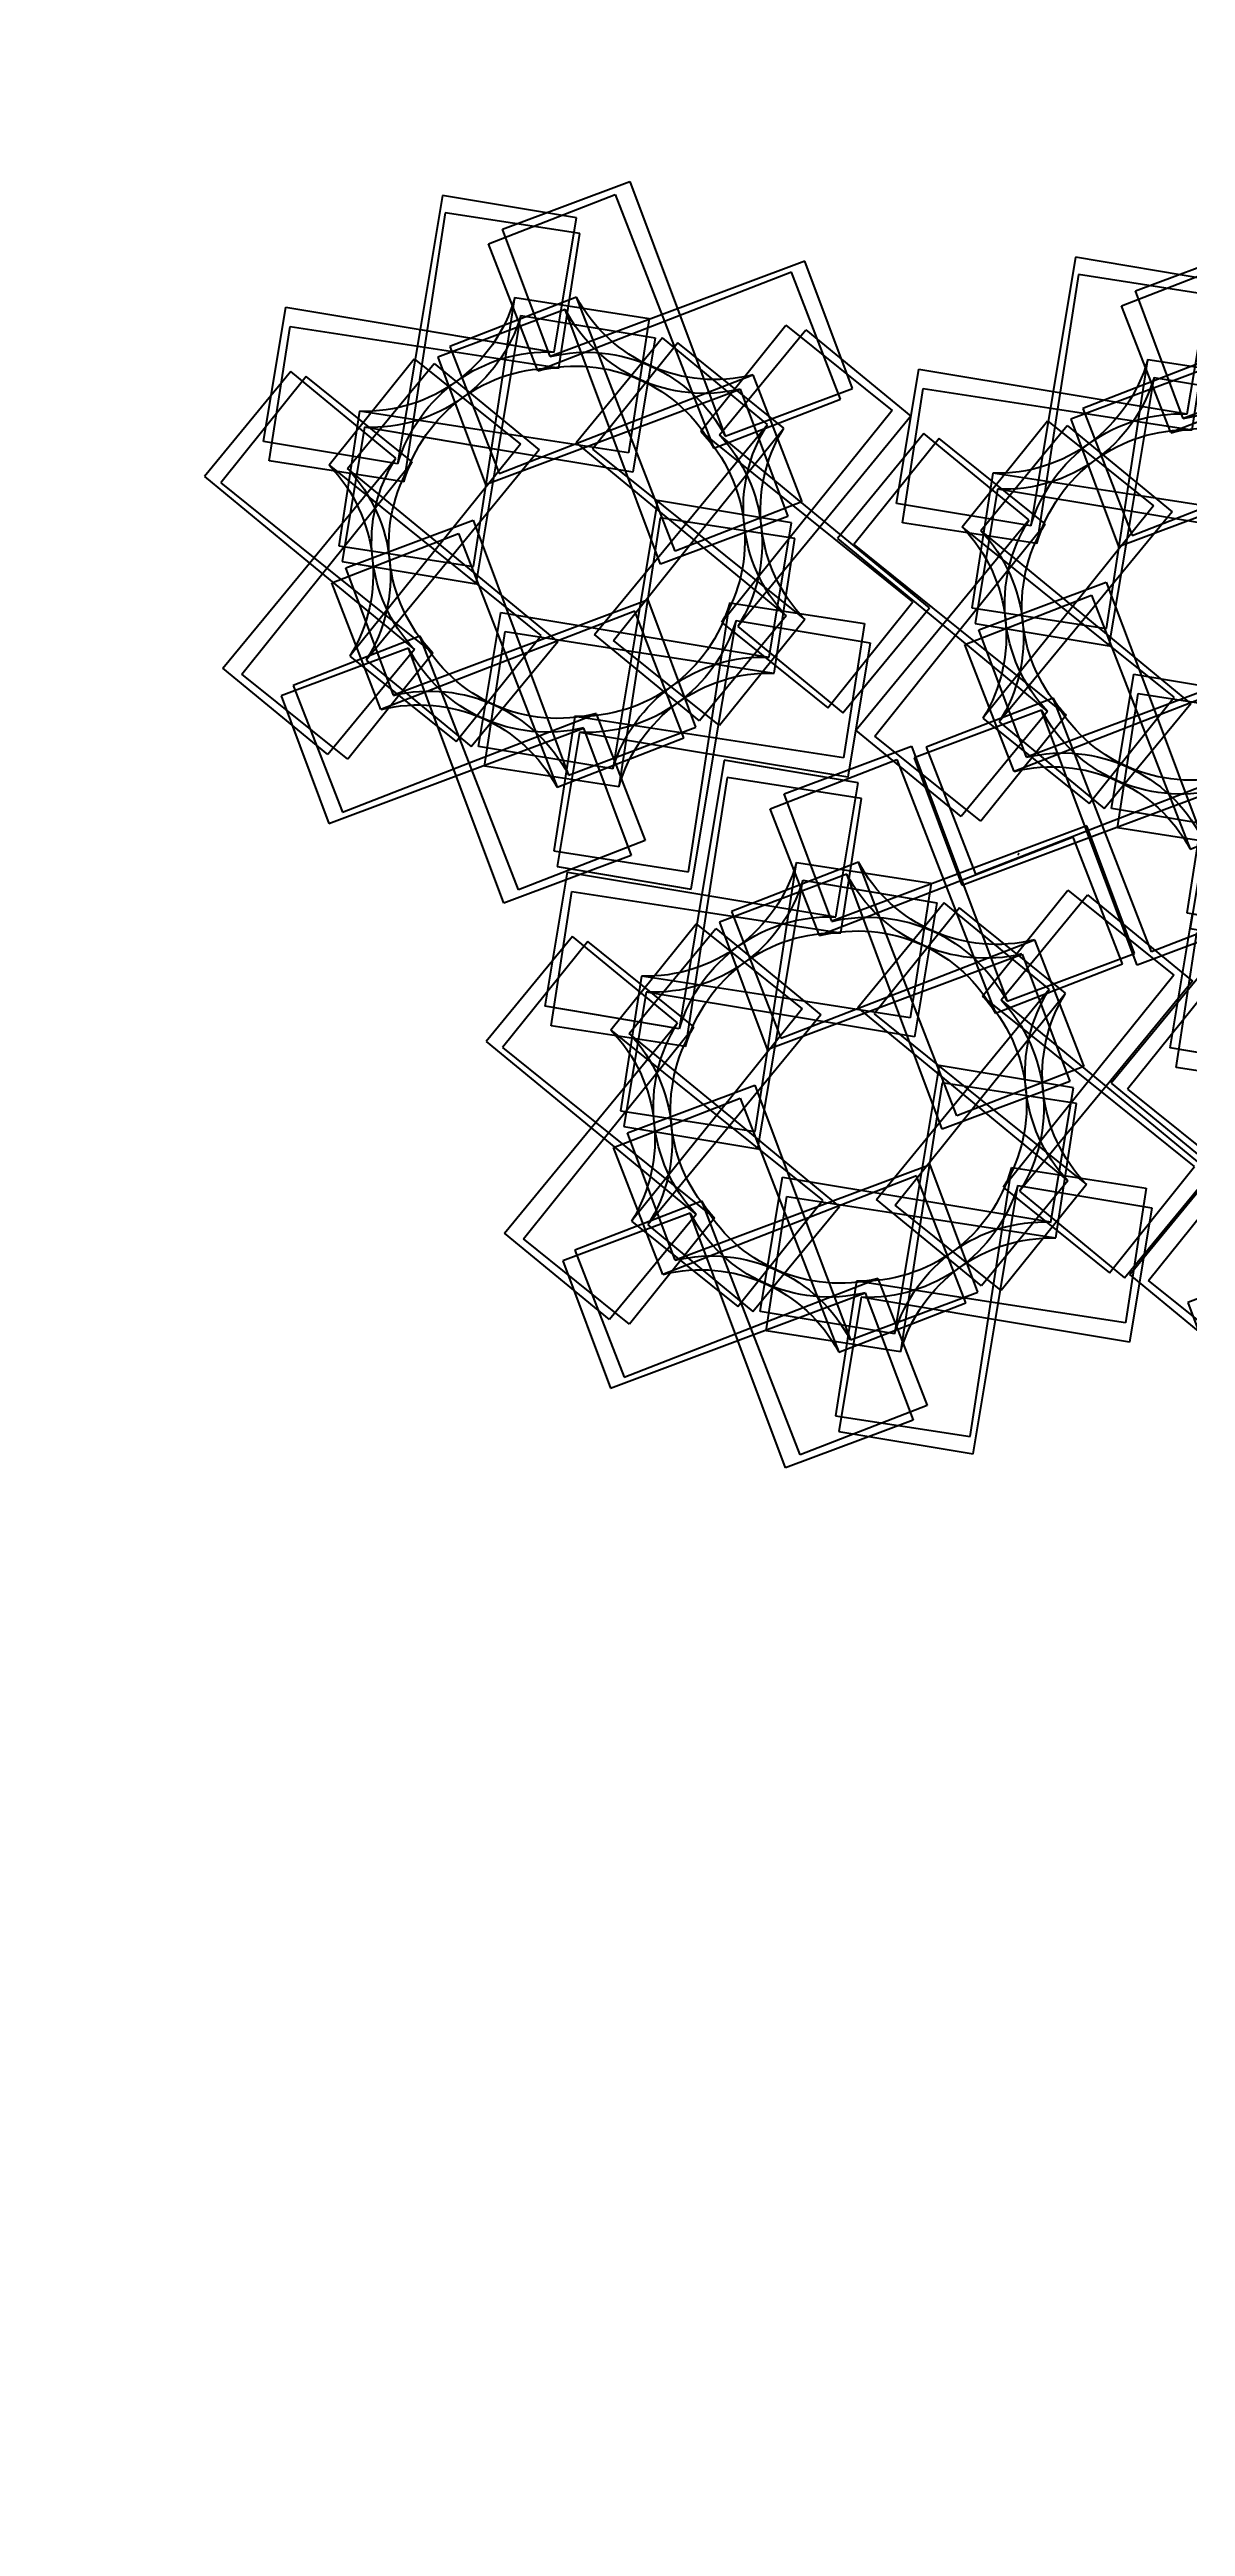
# Model space of a CAD drawing. Header units: inches. Extents: x 0 to 93838, y -1 to 60645.
# Drawn here: x 412.87 to 430.06, y 147.49 to 184.98 of the extents above; entities that cross this region are included whole.
import ezdxf

# ---------------------------------------------------------------- set-up
doc = ezdxf.new("R2010")
doc.units = ezdxf.units.IN
doc.header["$MEASUREMENT"] = 0
doc.styles.get("Standard").update_dxf_attribs({"font": 'arial.ttf'})

# ---------------------------------------------------------------- blocks, each defined once
blk = doc.blocks.new('*U1891')
for p, q in [((-2.817, 7.043), (-8.452, 7.043)), ((-8.452, 7.043), (-8.452, 1.409)), ((-2.817, 1.409), (-2.817, 7.043)), ((8.452, 7.043), (2.817, 7.043)), ((2.817, 7.043), (2.817, 1.409)), ((8.452, 1.409), (8.452, 7.043)), ((-8.452, 1.409), (-2.817, 1.409)), ((2.817, 1.409), (-2.817, 1.409)), ((2.817, 1.409), (8.452, 1.409)), ((-11.547, -4.226), (-8.452, -4.226)), ((-8.452, -4.226), (-8.452, -9.861)), ((-2.817, -4.226), (2.817, -4.226)), ((-2.817, -4.226), (-2.817, -4.226)), ((-2.817, -9.861), (-2.817, -4.226)), ((2.817, -4.226), (2.817, -9.861)), ((8.452, -9.861), (8.452, -4.226)), ((8.452, -4.226), (11.547, -4.226)), ((-8.452, -9.861), (-9.512, -9.861)), ((9.512, -9.861), (8.452, -9.861))]:
    blk.add_line(p, q)
for centre, radius, start, end in [((-5.635, 7.043), 2.817, 53.9681, 180), ((5.635, 7.043), 2.817, 0, 126.0319), ((0, 14.79), 6.762, 233.9681, 306.0319), ((-8.452, 4.226), 2.817, 90, 270), ((8.452, 4.226), 2.817, 270, 90), ((0, 1.409), 2.817, 0, 180), ((-2.817, -1.409), 2.817, 90, 155.6843), ((2.817, -1.409), 2.817, 24.3157, 90), ((-11.547, 2.536), 6.762, 270, 335.6843), ((11.547, 2.536), 6.762, 204.3157, 270), ((0, -4.226), 2.817, 6.7563, 173.2437), ((-9.512, -3.099), 6.762, 270, 353.2437), ((9.512, -3.099), 6.762, 186.7563, 270)]:
    blk.add_arc(centre, radius, start, end)
blk = doc.blocks.new('*U1892')
at = {"color": 0, "linetype": 'ByBlock', "lineweight": -2, "transparency": 16777216}
for p, rotation in [((132.767, 34.045), 24.99999999999999), ((132.654, 33.998), 19.99999999999994), ((132.536, 33.961), 14.99999999999994), ((132.416, 33.935), 9.99999999999994), ((132.294, 33.919), 4.999999999999918)]:
    blk.add_blockref('*U1891', p, dxfattribs=dict(at, rotation=rotation))
blk.add_blockref('*U1891', (132.172, 33.913), dxfattribs=at)
blk = doc.blocks.new('*U1823')
at = {"rotation": 167.7559567807185}
blk.add_blockref('*U1892', (136.967, 5.114), dxfattribs=at)
blk = doc.blocks.new('*U1824')
at = {"color": 0, "linetype": 'ByBlock', "lineweight": -2, "transparency": 16777216}
for p, rotation in [((303.38, 85.324), 299.9999999999999), ((301, 84.785), 59.99999999999997), ((303.691, 83.95), 240), ((301.311, 83.411), 120), ((302.656, 82.994), 180)]:
    blk.add_blockref('*U1823', p, dxfattribs=dict(at, rotation=rotation))
blk.add_blockref('*U1823', (302.034, 85.742), dxfattribs=at)
blk = doc.blocks.new('*U1799')
for p, q in [((-0.001, 0), (0, 0)), ((0, 0), (-0.001, 0)), ((-0.001, 0), (0, 0)), ((0, 0), (0, 0)), ((0, 0), (0, 0)), ((0, 0), (0, 0)), ((0, 0), (0, 0)), ((0, 0), (0, 0)), ((0, 0), (0, 0)), ((0, 0), (0, 0)), ((0, 0), (0, 0)), ((0, 0), (0, 0)), ((0, 0), (0, 0)), ((0, 0), (0, 0)), ((0, 0), (0, 0)), ((0, 0), (0, 0)), ((0, 0), (0, 0)), ((0, 0), (0, 0)), ((0, 0), (0.001, 0)), ((0.001, 0), (0, 0)), ((0, 0), (-0.001, 0)), ((0, 0), (0, 0)), ((0, 0), (0, 0)), ((0, 0), (0, 0)), ((0, 0), (0, 0)), ((0, 0), (0, 0)), ((0, 0), (0, 0)), ((0, 0), (0, 0)), ((0.001, 0), (0, 0)), ((0, 0), (0, 0)), ((0, 0), (0, 0)), ((0, 0), (0.001, 0))]:
    blk.add_line(p, q)
for centre, start, end in [((0, 0), 141.7979, 217.5072), ((-0.001, 0), 321.103, 36.8123), ((0.001, 0), 141.7979, 217.5072), ((0, 0), 321.103, 36.8123)]:
    blk.add_arc(centre, 0.000296, start, end)
blk = doc.blocks.new('*U1854')
at = {"color": 0, "linetype": 'ByBlock', "lineweight": -2, "transparency": 16777216}
blk.add_blockref('*U1799', (0.013, 0.009), dxfattribs=at)
for rotation in [59.99999999999997, 120, 180, 239.9999999999999, 299.9999999999999]:
    blk.add_blockref('*U1799', (0.013, 0.009), dxfattribs=dict(at, rotation=rotation))
blk = doc.blocks.new('*U1834')
for p, q in [((-0.001, 0), (0, 0)), ((0, 0), (-0.001, 0)), ((-0.001, 0), (0, 0)), ((0, 0), (0, 0)), ((0, 0), (0, 0)), ((0, 0), (0, 0)), ((0, 0), (0, 0)), ((0, 0), (0, 0)), ((0, 0), (0, 0)), ((0, 0), (0, 0)), ((0, 0), (0, 0)), ((0, 0), (0, 0)), ((0, 0), (0, 0)), ((0, 0), (0, 0)), ((0, 0), (0, 0)), ((0, 0), (0, 0)), ((0, 0), (0, 0)), ((0, 0), (0, 0)), ((0, 0), (0.001, 0)), ((0.001, 0), (0, 0)), ((0, 0), (-0.001, 0)), ((0, 0), (0, 0)), ((0, 0), (0, 0)), ((0, 0), (0, 0)), ((0, 0), (0, 0)), ((0, 0), (0, 0)), ((0, 0), (0, 0)), ((0, 0), (0, 0)), ((0.001, 0), (0, 0)), ((0, 0), (0, 0)), ((0, 0), (0, 0)), ((0, 0), (0.001, 0))]:
    blk.add_line(p, q)
for centre, start, end in [((0, 0), 141.7979, 217.5072), ((-0.001, 0), 321.103, 36.8123), ((0.001, 0), 141.7979, 217.5072), ((0, 0), 321.103, 36.8123)]:
    blk.add_arc(centre, 0.000296, start, end)
blk = doc.blocks.new('*U1875')
at = {"color": 0, "linetype": 'ByBlock', "lineweight": -2, "transparency": 16777216}
blk.add_blockref('*U1834', (0.013, 0.009), dxfattribs=at)
for rotation in [59.99999999999997, 120, 180, 239.9999999999999, 299.9999999999999]:
    blk.add_blockref('*U1834', (0.013, 0.009), dxfattribs=dict(at, rotation=rotation))
blk = doc.blocks.new('*U1852')
for p, q in [((-0.001, 0), (0, 0)), ((0, 0), (-0.001, 0)), ((-0.001, 0), (0, 0)), ((0, 0), (0, 0)), ((0, 0), (0, 0)), ((0, 0), (0, 0)), ((0, 0), (0, 0)), ((0, 0), (0, 0)), ((0, 0), (0, 0)), ((0, 0), (0, 0)), ((0, 0), (0, 0)), ((0, 0), (0, 0)), ((0, 0), (0, 0)), ((0, 0), (0, 0)), ((0, 0), (0, 0)), ((0, 0), (0, 0)), ((0, 0), (0, 0)), ((0, 0), (0, 0)), ((0, 0), (0.001, 0)), ((0.001, 0), (0, 0)), ((0, 0), (-0.001, 0)), ((0, 0), (0, 0)), ((0, 0), (0, 0)), ((0, 0), (0, 0)), ((0, 0), (0, 0)), ((0, 0), (0, 0)), ((0, 0), (0, 0)), ((0, 0), (0, 0)), ((0.001, 0), (0, 0)), ((0, 0), (0, 0)), ((0, 0), (0, 0)), ((0, 0), (0.001, 0))]:
    blk.add_line(p, q)
for centre, start, end in [((0, 0), 141.7979, 217.5072), ((-0.001, 0), 321.103, 36.8123), ((0.001, 0), 141.7979, 217.5072), ((0, 0), 321.103, 36.8123)]:
    blk.add_arc(centre, 0.000296, start, end)
blk = doc.blocks.new('*U1876')
at = {"color": 0, "linetype": 'ByBlock', "lineweight": -2, "transparency": 16777216}
blk.add_blockref('*U1852', (0.013, 0.009), dxfattribs=at)
for rotation in [59.99999999999997, 120, 180, 239.9999999999999, 299.9999999999999]:
    blk.add_blockref('*U1852', (0.013, 0.009), dxfattribs=dict(at, rotation=rotation))
blk = doc.blocks.new('*U1849')
for p, q in [((-0.001, 0), (0, 0)), ((0, 0), (-0.001, 0)), ((-0.001, 0), (0, 0)), ((0, 0), (0, 0)), ((0, 0), (0, 0)), ((0, 0), (0, 0)), ((0, 0), (0, 0)), ((0, 0), (0, 0)), ((0, 0), (0, 0)), ((0, 0), (0, 0)), ((0, 0), (0, 0)), ((0, 0), (0, 0)), ((0, 0), (0, 0)), ((0, 0), (0, 0)), ((0, 0), (0, 0)), ((0, 0), (0, 0)), ((0, 0), (0, 0)), ((0, 0), (0, 0)), ((0, 0), (0.001, 0)), ((0.001, 0), (0, 0)), ((0, 0), (-0.001, 0)), ((0, 0), (0, 0)), ((0, 0), (0, 0)), ((0, 0), (0, 0)), ((0, 0), (0, 0)), ((0, 0), (0, 0)), ((0, 0), (0, 0)), ((0, 0), (0, 0)), ((0.001, 0), (0, 0)), ((0, 0), (0, 0)), ((0, 0), (0, 0)), ((0, 0), (0.001, 0))]:
    blk.add_line(p, q)
for centre, start, end in [((0, 0), 141.7979, 217.5072), ((-0.001, 0), 321.103, 36.8123), ((0.001, 0), 141.7979, 217.5072), ((0, 0), 321.103, 36.8123)]:
    blk.add_arc(centre, 0.000296, start, end)
blk = doc.blocks.new('*U1850')
at = {"color": 0, "linetype": 'ByBlock', "lineweight": -2, "transparency": 16777216}
blk.add_blockref('*U1849', (0.013, 0.009), dxfattribs=at)
for rotation in [59.99999999999997, 120, 180, 239.9999999999999, 299.9999999999999]:
    blk.add_blockref('*U1849', (0.013, 0.009), dxfattribs=dict(at, rotation=rotation))
blk = doc.blocks.new('*U1851')
for p, q in [((-0.001, 0), (0, 0)), ((0, 0), (-0.001, 0)), ((-0.001, 0), (0, 0)), ((0, 0), (0, 0)), ((0, 0), (0, 0)), ((0, 0), (0, 0)), ((0, 0), (0, 0)), ((0, 0), (0, 0)), ((0, 0), (0, 0)), ((0, 0), (0, 0)), ((0, 0), (0, 0)), ((0, 0), (0, 0)), ((0, 0), (0, 0)), ((0, 0), (0, 0)), ((0, 0), (0, 0)), ((0, 0), (0, 0)), ((0, 0), (0, 0)), ((0, 0), (0, 0)), ((0, 0), (0.001, 0)), ((0.001, 0), (0, 0)), ((0, 0), (-0.001, 0)), ((0, 0), (0, 0)), ((0, 0), (0, 0)), ((0, 0), (0, 0)), ((0, 0), (0, 0)), ((0, 0), (0, 0)), ((0, 0), (0, 0)), ((0, 0), (0, 0)), ((0.001, 0), (0, 0)), ((0, 0), (0, 0)), ((0, 0), (0, 0)), ((0, 0), (0.001, 0))]:
    blk.add_line(p, q)
for centre, start, end in [((0, 0), 141.7979, 217.5072), ((-0.001, 0), 321.103, 36.8123), ((0.001, 0), 141.7979, 217.5072), ((0, 0), 321.103, 36.8123)]:
    blk.add_arc(centre, 0.000296, start, end)
blk = doc.blocks.new('*U1841')
at = {"color": 0, "linetype": 'ByBlock', "lineweight": -2, "transparency": 16777216}
blk.add_blockref('*U1851', (0.013, 0.009), dxfattribs=at)
for rotation in [59.99999999999997, 120, 180, 239.9999999999999, 299.9999999999999]:
    blk.add_blockref('*U1851', (0.013, 0.009), dxfattribs=dict(at, rotation=rotation))
blk = doc.blocks.new('*U1842')
for p, q in [((-0.001, 0), (0, 0)), ((0, 0), (-0.001, 0)), ((-0.001, 0), (0, 0)), ((0, 0), (0, 0)), ((0, 0), (0, 0)), ((0, 0), (0, 0)), ((0, 0), (0, 0)), ((0, 0), (0, 0)), ((0, 0), (0, 0)), ((0, 0), (0, 0)), ((0, 0), (0, 0)), ((0, 0), (0, 0)), ((0, 0), (0, 0)), ((0, 0), (0, 0)), ((0, 0), (0, 0)), ((0, 0), (0, 0)), ((0, 0), (0, 0)), ((0, 0), (0, 0)), ((0, 0), (0.001, 0)), ((0.001, 0), (0, 0)), ((0, 0), (-0.001, 0)), ((0, 0), (0, 0)), ((0, 0), (0, 0)), ((0, 0), (0, 0)), ((0, 0), (0, 0)), ((0, 0), (0, 0)), ((0, 0), (0, 0)), ((0, 0), (0, 0)), ((0.001, 0), (0, 0)), ((0, 0), (0, 0)), ((0, 0), (0, 0)), ((0, 0), (0.001, 0))]:
    blk.add_line(p, q)
for centre, start, end in [((0, 0), 141.7979, 217.5072), ((-0.001, 0), 321.103, 36.8123), ((0.001, 0), 141.7979, 217.5072), ((0, 0), 321.103, 36.8123)]:
    blk.add_arc(centre, 0.000296, start, end)
blk = doc.blocks.new('*U1797')
at = {"color": 0, "linetype": 'ByBlock', "lineweight": -2, "transparency": 16777216}
blk.add_blockref('*U1842', (0.013, 0.009), dxfattribs=at)
for rotation in [59.99999999999997, 120, 180, 239.9999999999999, 299.9999999999999]:
    blk.add_blockref('*U1842', (0.013, 0.009), dxfattribs=dict(at, rotation=rotation))
blk = doc.blocks.new('*U1844')
for p, q in [((-0.001, 0), (0, 0)), ((0, 0), (-0.001, 0)), ((-0.001, 0), (0, 0)), ((0, 0), (0, 0)), ((0, 0), (0, 0)), ((0, 0), (0, 0)), ((0, 0), (0, 0)), ((0, 0), (0, 0)), ((0, 0), (0, 0)), ((0, 0), (0, 0)), ((0, 0), (0, 0)), ((0, 0), (0, 0)), ((0, 0), (0, 0)), ((0, 0), (0, 0)), ((0, 0), (0, 0)), ((0, 0), (0, 0)), ((0, 0), (0, 0)), ((0, 0), (0, 0)), ((0, 0), (0.001, 0)), ((0.001, 0), (0, 0)), ((0, 0), (-0.001, 0)), ((0, 0), (0, 0)), ((0, 0), (0, 0)), ((0, 0), (0, 0)), ((0, 0), (0, 0)), ((0, 0), (0, 0)), ((0, 0), (0, 0)), ((0, 0), (0, 0)), ((0.001, 0), (0, 0)), ((0, 0), (0, 0)), ((0, 0), (0, 0)), ((0, 0), (0.001, 0))]:
    blk.add_line(p, q)
for centre, start, end in [((0, 0), 141.7979, 217.5072), ((-0.001, 0), 321.103, 36.8123), ((0.001, 0), 141.7979, 217.5072), ((0, 0), 321.103, 36.8123)]:
    blk.add_arc(centre, 0.000296, start, end)
blk = doc.blocks.new('*U1843')
at = {"color": 0, "linetype": 'ByBlock', "lineweight": -2, "transparency": 16777216}
blk.add_blockref('*U1844', (0.013, 0.009), dxfattribs=at)
for rotation in [59.99999999999997, 120, 180, 239.9999999999999, 299.9999999999999]:
    blk.add_blockref('*U1844', (0.013, 0.009), dxfattribs=dict(at, rotation=rotation))
blk = doc.blocks.new('*U1877')
for p, q in [((-0.001, 0), (0, 0)), ((0, 0), (-0.001, 0)), ((-0.001, 0), (0, 0)), ((0, 0), (0, 0)), ((0, 0), (0, 0)), ((0, 0), (0, 0)), ((0, 0), (0, 0)), ((0, 0), (0, 0)), ((0, 0), (0, 0)), ((0, 0), (0, 0)), ((0, 0), (0, 0)), ((0, 0), (0, 0)), ((0, 0), (0, 0)), ((0, 0), (0, 0)), ((0, 0), (0, 0)), ((0, 0), (0, 0)), ((0, 0), (0, 0)), ((0, 0), (0, 0)), ((0, 0), (0.001, 0)), ((0.001, 0), (0, 0)), ((0, 0), (-0.001, 0)), ((0, 0), (0, 0)), ((0, 0), (0, 0)), ((0, 0), (0, 0)), ((0, 0), (0, 0)), ((0, 0), (0, 0)), ((0, 0), (0, 0)), ((0, 0), (0, 0)), ((0.001, 0), (0, 0)), ((0, 0), (0, 0)), ((0, 0), (0, 0)), ((0, 0), (0.001, 0))]:
    blk.add_line(p, q)
for centre, start, end in [((0, 0), 141.7979, 217.5072), ((-0.001, 0), 321.103, 36.8123), ((0.001, 0), 141.7979, 217.5072), ((0, 0), 321.103, 36.8123)]:
    blk.add_arc(centre, 0.000296, start, end)
blk = doc.blocks.new('*U1883')
at = {"color": 0, "linetype": 'ByBlock', "lineweight": -2, "transparency": 16777216}
blk.add_blockref('*U1877', (0.013, 0.009), dxfattribs=at)
for rotation in [59.99999999999997, 120, 180, 239.9999999999999, 299.9999999999999]:
    blk.add_blockref('*U1877', (0.013, 0.009), dxfattribs=dict(at, rotation=rotation))
blk = doc.blocks.new('*U1884')
for p, q in [((-3.773, 2.924), (-5.238, 1.477)), ((-2.326, 1.459), (-3.773, 2.924)), ((-3.307, 1.471), (-1.824, 2.901)), ((-1.824, 2.901), (-0.394, 1.418)), ((1.877, 2.924), (0.412, 1.477)), ((3.325, 1.459), (1.877, 2.924)), ((2.344, 1.471), (3.826, 2.901)), ((3.826, 2.901), (5.256, 1.418)), ((-5.238, 1.477), (-3.791, 0.011)), ((-3.791, 0.011), (-2.326, 1.459)), ((-1.877, -0.012), (-3.307, 1.471)), ((-0.394, 1.418), (-1.877, -0.012)), ((0.412, 1.477), (1.859, 0.011)), ((1.859, 0.011), (3.325, 1.459)), ((3.773, -0.012), (2.344, 1.471)), ((5.256, 1.418), (3.773, -0.012)), ((-5.256, -1.436), (-3.791, 0.011)), ((-3.791, 0.011), (-2.343, -1.454)), ((0.394, -1.436), (1.859, 0.011)), ((1.859, 0.011), (3.307, -1.454)), ((-1.877, -0.012), (-3.36, -1.442)), ((-0.447, -1.495), (-1.877, -0.012)), ((3.773, -0.012), (2.291, -1.442)), ((5.203, -1.495), (3.773, -0.012)), ((-3.808, -2.901), (-5.256, -1.436)), ((-2.343, -1.454), (-3.808, -2.901)), ((-3.36, -1.442), (-1.93, -2.924)), ((-1.93, -2.924), (-0.447, -1.495)), ((1.842, -2.901), (0.394, -1.436)), ((3.307, -1.454), (1.842, -2.901)), ((2.291, -1.442), (3.72, -2.924)), ((3.72, -2.924), (5.203, -1.495))]:
    blk.add_line(p, q)
for centre, start, end in [((-5.207, 0.049), 321.103, 36.8123), ((-0.46, -0.009), 141.7979, 217.5072), ((0.443, 0.049), 321.103, 36.8123), ((5.19, -0.009), 141.7979, 217.5072)]:
    blk.add_arc(centre, 2.373, start, end)
blk = doc.blocks.new('*U1888')
at = {"color": 0, "linetype": 'ByBlock', "lineweight": -2, "transparency": 16777216}
for p, rotation in [((102.86, 69.19), 299.9999999999999), ((102.944, 68.983), 59.99999999999997), ((102.98, 69.239), 239.9999999999999), ((103.064, 69.031), 120), ((103.082, 69.16), 180)]:
    blk.add_blockref('*U1884', p, dxfattribs=dict(at, rotation=rotation))
blk.add_blockref('*U1884', (102.842, 69.062), dxfattribs=at)
blk = doc.blocks.new('*U1798')
for p, q in [((-3.773, 2.924), (-5.238, 1.477)), ((-2.326, 1.459), (-3.773, 2.924)), ((-3.307, 1.471), (-1.824, 2.901)), ((-1.824, 2.901), (-0.394, 1.418)), ((1.877, 2.924), (0.412, 1.477)), ((3.325, 1.459), (1.877, 2.924)), ((2.344, 1.471), (3.826, 2.901)), ((3.826, 2.901), (5.256, 1.418)), ((-5.238, 1.477), (-3.791, 0.011)), ((-3.791, 0.011), (-2.326, 1.459)), ((-1.877, -0.012), (-3.307, 1.471)), ((-0.394, 1.418), (-1.877, -0.012)), ((0.412, 1.477), (1.859, 0.011)), ((1.859, 0.011), (3.325, 1.459)), ((3.773, -0.012), (2.344, 1.471)), ((5.256, 1.418), (3.773, -0.012)), ((-5.256, -1.436), (-3.791, 0.011)), ((-3.791, 0.011), (-2.343, -1.454)), ((0.394, -1.436), (1.859, 0.011)), ((1.859, 0.011), (3.307, -1.454)), ((-1.877, -0.012), (-3.36, -1.442)), ((-0.447, -1.495), (-1.877, -0.012)), ((3.773, -0.012), (2.291, -1.442)), ((5.203, -1.495), (3.773, -0.012)), ((-3.808, -2.901), (-5.256, -1.436)), ((-2.343, -1.454), (-3.808, -2.901)), ((-3.36, -1.442), (-1.93, -2.924)), ((-1.93, -2.924), (-0.447, -1.495)), ((1.842, -2.901), (0.394, -1.436)), ((3.307, -1.454), (1.842, -2.901)), ((2.291, -1.442), (3.72, -2.924)), ((3.72, -2.924), (5.203, -1.495))]:
    blk.add_line(p, q)
for centre, start, end in [((-5.207, 0.049), 321.103, 36.8123), ((-0.46, -0.009), 141.7979, 217.5072), ((0.443, 0.049), 321.103, 36.8123), ((5.19, -0.009), 141.7979, 217.5072)]:
    blk.add_arc(centre, 2.373, start, end)
blk = doc.blocks.new('*U1800')
at = {"color": 0, "linetype": 'ByBlock', "lineweight": -2, "transparency": 16777216}
for p, rotation in [((102.86, 69.19), 299.9999999999999), ((102.944, 68.983), 59.99999999999997), ((102.98, 69.239), 239.9999999999999), ((103.064, 69.031), 120), ((103.082, 69.16), 180)]:
    blk.add_blockref('*U1798', p, dxfattribs=dict(at, rotation=rotation))
blk.add_blockref('*U1798', (102.842, 69.062), dxfattribs=at)
blk = doc.blocks.new('*U1794')
for p, q in [((-3.773, 2.924), (-5.238, 1.477)), ((-2.326, 1.459), (-3.773, 2.924)), ((-3.307, 1.471), (-1.824, 2.901)), ((-1.824, 2.901), (-0.394, 1.418)), ((1.877, 2.924), (0.412, 1.477)), ((3.325, 1.459), (1.877, 2.924)), ((2.344, 1.471), (3.826, 2.901)), ((3.826, 2.901), (5.256, 1.418)), ((-5.238, 1.477), (-3.791, 0.011)), ((-3.791, 0.011), (-2.326, 1.459)), ((-1.877, -0.012), (-3.307, 1.471)), ((-0.394, 1.418), (-1.877, -0.012)), ((0.412, 1.477), (1.859, 0.011)), ((1.859, 0.011), (3.325, 1.459)), ((3.773, -0.012), (2.344, 1.471)), ((5.256, 1.418), (3.773, -0.012)), ((-5.256, -1.436), (-3.791, 0.011)), ((-3.791, 0.011), (-2.343, -1.454)), ((0.394, -1.436), (1.859, 0.011)), ((1.859, 0.011), (3.307, -1.454)), ((-1.877, -0.012), (-3.36, -1.442)), ((-0.447, -1.495), (-1.877, -0.012)), ((3.773, -0.012), (2.291, -1.442)), ((5.203, -1.495), (3.773, -0.012)), ((-3.808, -2.901), (-5.256, -1.436)), ((-2.343, -1.454), (-3.808, -2.901)), ((-3.36, -1.442), (-1.93, -2.924)), ((-1.93, -2.924), (-0.447, -1.495)), ((1.842, -2.901), (0.394, -1.436)), ((3.307, -1.454), (1.842, -2.901)), ((2.291, -1.442), (3.72, -2.924)), ((3.72, -2.924), (5.203, -1.495))]:
    blk.add_line(p, q)
for centre, start, end in [((-5.207, 0.049), 321.103, 36.8123), ((-0.46, -0.009), 141.7979, 217.5072), ((0.443, 0.049), 321.103, 36.8123), ((5.19, -0.009), 141.7979, 217.5072)]:
    blk.add_arc(centre, 2.373, start, end)
blk = doc.blocks.new('*U1789')
at = {"color": 0, "linetype": 'ByBlock', "lineweight": -2, "transparency": 16777216}
for p, rotation in [((102.86, 69.19), 299.9999999999999), ((102.944, 68.983), 59.99999999999997), ((102.98, 69.239), 239.9999999999999), ((103.064, 69.031), 120), ((103.082, 69.16), 180)]:
    blk.add_blockref('*U1794', p, dxfattribs=dict(at, rotation=rotation))
blk.add_blockref('*U1794', (102.842, 69.062), dxfattribs=at)
blk = doc.blocks.new('*U1793')
for p, q in [((-3.773, 2.924), (-5.238, 1.477)), ((-2.326, 1.459), (-3.773, 2.924)), ((-3.307, 1.471), (-1.824, 2.901)), ((-1.824, 2.901), (-0.394, 1.418)), ((1.877, 2.924), (0.412, 1.477)), ((3.325, 1.459), (1.877, 2.924)), ((2.344, 1.471), (3.826, 2.901)), ((3.826, 2.901), (5.256, 1.418)), ((-5.238, 1.477), (-3.791, 0.011)), ((-3.791, 0.011), (-2.326, 1.459)), ((-1.877, -0.012), (-3.307, 1.471)), ((-0.394, 1.418), (-1.877, -0.012)), ((0.412, 1.477), (1.859, 0.011)), ((1.859, 0.011), (3.325, 1.459)), ((3.773, -0.012), (2.344, 1.471)), ((5.256, 1.418), (3.773, -0.012)), ((-5.256, -1.436), (-3.791, 0.011)), ((-3.791, 0.011), (-2.343, -1.454)), ((0.394, -1.436), (1.859, 0.011)), ((1.859, 0.011), (3.307, -1.454)), ((-1.877, -0.012), (-3.36, -1.442)), ((-0.447, -1.495), (-1.877, -0.012)), ((3.773, -0.012), (2.291, -1.442)), ((5.203, -1.495), (3.773, -0.012)), ((-3.808, -2.901), (-5.256, -1.436)), ((-2.343, -1.454), (-3.808, -2.901)), ((-3.36, -1.442), (-1.93, -2.924)), ((-1.93, -2.924), (-0.447, -1.495)), ((1.842, -2.901), (0.394, -1.436)), ((3.307, -1.454), (1.842, -2.901)), ((2.291, -1.442), (3.72, -2.924)), ((3.72, -2.924), (5.203, -1.495))]:
    blk.add_line(p, q)
for centre, start, end in [((-5.207, 0.049), 321.103, 36.8123), ((-0.46, -0.009), 141.7979, 217.5072), ((0.443, 0.049), 321.103, 36.8123), ((5.19, -0.009), 141.7979, 217.5072)]:
    blk.add_arc(centre, 2.373, start, end)
blk = doc.blocks.new('*U1796')
at = {"color": 0, "linetype": 'ByBlock', "lineweight": -2, "transparency": 16777216}
for p, rotation in [((102.86, 69.19), 299.9999999999999), ((102.944, 68.983), 59.99999999999997), ((102.98, 69.239), 239.9999999999999), ((103.064, 69.031), 120), ((103.082, 69.16), 180)]:
    blk.add_blockref('*U1793', p, dxfattribs=dict(at, rotation=rotation))
blk.add_blockref('*U1793', (102.842, 69.062), dxfattribs=at)

msp = doc.modelspace()

# ---------------------------------------------------------------- linework, layer by layer
for p, q in [((427.524, 172.78944), (427.52337, 172.78808)), ((427.52337, 172.78808), (427.52347, 172.7883)), ((427.52337, 172.78808), (427.524, 172.78778)), ((427.52337, 172.78808), (427.52372, 172.78791)), ((427.52347, 172.7883), (427.52383, 172.78814)), ((427.52367, 172.78856), (427.52354, 172.78827)), ((427.5236, 172.78859), (427.52387, 172.78916)), ((427.52396, 172.78842), (427.5236, 172.78859)), ((427.52375, 172.78852), (427.52361, 172.78824)), ((427.52367, 172.78856), (427.52407, 172.78941)), ((427.52394, 172.78912), (427.52367, 172.78856)), ((427.52382, 172.78849), (427.52369, 172.78821)), ((427.52435, 172.78927), (427.52372, 172.78791)), ((427.52414, 172.78937), (427.52375, 172.78852)), ((427.52375, 172.78852), (427.52382, 172.78849)), ((427.52389, 172.78846), (427.52376, 172.78817)), ((427.52382, 172.78849), (427.52421, 172.78934)), ((427.52382, 172.78849), (427.52389, 172.78846)), ((427.52383, 172.78814), (427.52396, 172.78842)), ((427.52387, 172.78916), (427.52394, 172.78912)), ((427.52394, 172.78912), (427.52401, 172.78909)), ((427.52476, 172.78908), (427.524, 172.78944)), ((427.524, 172.78778), (427.52463, 172.78914)), ((427.52413, 172.78772), (427.524, 172.78778)), ((427.52404, 172.78786), (427.52408, 172.78795)), ((427.52417, 172.78781), (427.52404, 172.78786)), ((427.52423, 172.78816), (427.52405, 172.78776)), ((427.52405, 172.78776), (427.52413, 172.78772)), ((427.52407, 172.78941), (427.52414, 172.78937)), ((427.52408, 172.78795), (427.52421, 172.78789)), ((427.52432, 172.78812), (427.52413, 172.78772)), ((427.52413, 172.78772), (427.52417, 172.78781)), ((427.52432, 172.78812), (427.52419, 172.78818)), ((427.52421, 172.78789), (427.52432, 172.78812)), ((427.52468, 172.78912), (427.52423, 172.78816)), ((427.52476, 172.78908), (427.52432, 172.78812)), ((427.52463, 172.78914), (427.52468, 172.78912)), ((427.52468, 172.78912), (427.52476, 172.78908))]:
    msp.add_line(p, q)

# ---------------------------------------------------------------- block references
at = {"extrusion": (0, 0, -1), "zscale": -1, "rotation": 114.8184347527788}
for name, p in [('*U1796', (-314.75225, 113.07734)), ('*U1800', (-324.3362, 112.14053)), ('*U1888', (-319.01726, 104.52731)), ('*U1789', (-328.48016, 103.89803)), ('*U1850', (-427.51684, 172.78624)), ('*U1854', (-427.51738, 172.78518)), ('*U1875', (-427.51804, 172.78613)), ('*U1876', (-427.51856, 172.7851)), ('*U1883', (-427.52289, 172.79725)), ('*U1841', (-427.52342, 172.79618)), ('*U1797', (-427.52408, 172.79713)), ('*U1843', (-427.5246, 172.79611))]:
    msp.add_blockref(name, p, dxfattribs=at)
msp.add_blockref('*U1824', (141.51339, 54.23482))

# ---------------------------------------------------------------- texts
at = {"insert": (427.52673, 172.78996), "char_height": 0.00041897, "attachment_point": 3, "rotation": 245.181565}
msp.add_mtext_dynamic_manual_height_columns('{\\fCentury Gothic|b0|i0|c0|p34;\\H0.875x;∫∏Ŧ∑ġ\\fCentury Gothic|b0|i0|c186|p34;\uf100\uf103\\fCentury Gothic|b0|i0|c0|p34;∟ \\fCentury Gothic|b0|i0|c204|p34;ш\\fCentury Gothic|b0|i0|c0|p34;Ω\\fCentury Gothic|b0|i0|c186|p34;\uf100\\fCentury Gothic|b0|i0|c204|p34;К\\fCentury Gothic|b0|i0|c0|p34;s.}', width=5.8533058, gutter_width=1, heights=[0], dxfattribs=at)

doc.saveas('drawing.dxf')
